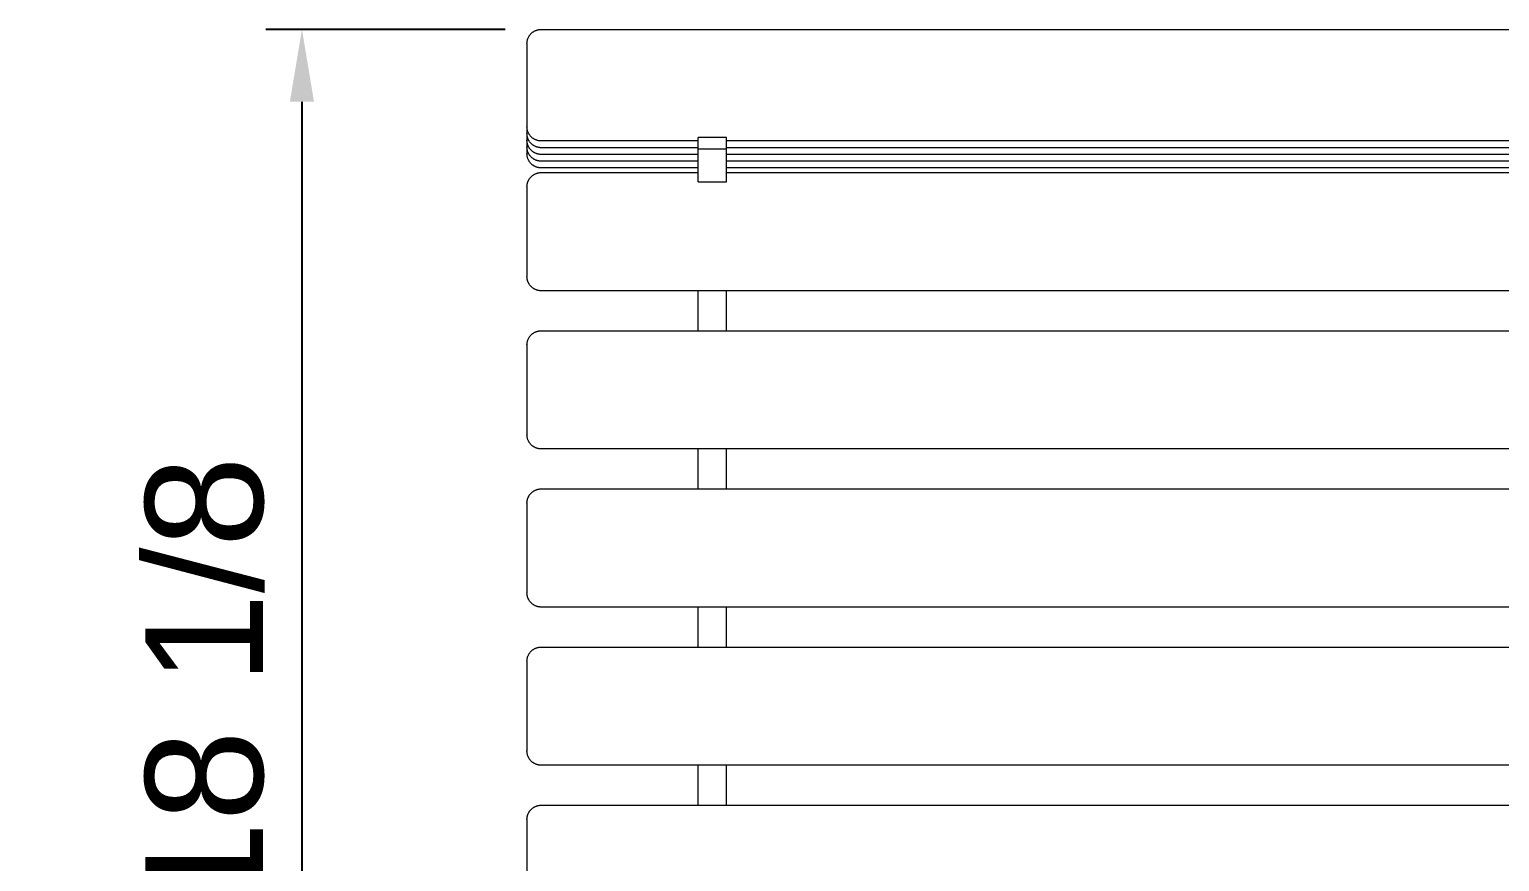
# Model space of a CAD drawing. Header units: inches. Extents: x 1 to 179, y 2 to 121.
# Drawn here: x 4.77 to 25.07, y 110 to 121.5 of the extents above; entities that cross this region are included whole.
import ezdxf

# ---------------------------------------------------------------- set-up
doc = ezdxf.new("R2010")
doc.units = ezdxf.units.IN
doc.layers.add('ZANO_R', color=7, linetype='Continuous', lineweight=0)
doc.layers.add('ZANO_W', color=1, linetype='Continuous', lineweight=0)
doc.styles.get("Standard").update_dxf_attribs({"font": 'arial.ttf'})
doc.dimstyles.new('amerykanie', dxfattribs={"dimtxt": 50, "dimasz": 50, "dimexe": 0.5, "dimexo": 0.5, "dimgap": 1, "dimtad": 1, "dimdec": 0, "dimzin": 0, "dimlunit": 5, "dimtxsty": 'Standard', "dimcen": 0.09, "dimclrd": 1, "dimclre": 1, "dimclrt": 1, "dimazin": 0, "dimtfac": 1, "dimtdec": 0, "dimtmove": 0, "dimatfit": 3, "dimfxl": 1, "dimtzin": 0, "dimarcsym": 1})

# ---------------------------------------------------------------- blocks, each defined once
blk = doc.blocks.new('*D402')
at = {"layer": 'ZANO_W', "color": 1, "lineweight": -2}
for p, q in [((11.336, 121.497), (8.031, 121.497)), ((8.531, 120.497), (8.531, 104.397)), ((11.336, 103.397), (8.031, 103.397))]:
    blk.add_line(p, q, dxfattribs=at)
at = {"layer": 'ZANO_W', "color": 1}
for points in [[(8.698, 120.497), (8.364, 120.497), (8.531, 121.497)], [(8.364, 104.397), (8.698, 104.397), (8.531, 103.397)]]:
    blk.add_solid(points, dxfattribs=at)
at = {"layer": 'ZANO_W', "color": 1, "insert": (7.191, 112.447), "char_height": 1.625, "attachment_point": 5, "rotation": 90}
blk.add_mtext('18 1/8', dxfattribs=at)

msp = doc.modelspace()

# ---------------------------------------------------------------- linework, layer by layer
at = {"layer": 'ZANO_R'}
for p, q in [((11.66737, 121.40277), (11.67096, 121.40845)), ((11.67096, 121.40845), (11.67474, 121.41401)), ((11.67474, 121.41401), (11.67871, 121.41943)), ((11.67871, 121.41943), (11.68287, 121.42472)), ((11.68287, 121.42472), (11.6872, 121.42986)), ((11.6872, 121.42986), (11.6917, 121.43485)), ((11.6917, 121.43485), (11.69637, 121.43968)), ((11.69637, 121.43968), (11.7012, 121.44435)), ((11.7012, 121.44435), (11.70619, 121.44885)), ((11.70619, 121.44885), (11.71133, 121.45319)), ((11.71133, 121.45319), (11.71662, 121.45734)), ((11.71662, 121.45734), (11.72204, 121.46131)), ((11.72204, 121.46131), (11.7276, 121.46509)), ((11.7276, 121.46509), (11.73328, 121.46868)), ((11.73328, 121.46868), (11.73909, 121.47207)), ((11.73909, 121.47207), (11.745, 121.47527)), ((11.745, 121.47527), (11.75102, 121.47826)), ((11.75102, 121.47826), (11.75714, 121.48104)), ((11.75714, 121.48104), (11.76335, 121.48361)), ((11.76335, 121.48361), (11.76964, 121.48597)), ((11.76964, 121.48597), (11.77601, 121.48811)), ((11.77601, 121.48811), (11.78245, 121.49004)), ((11.78245, 121.49004), (11.78896, 121.49174)), ((11.78896, 121.49174), (11.79551, 121.49322)), ((11.79551, 121.49322), (11.80212, 121.49447)), ((11.80212, 121.49447), (11.80876, 121.4955)), ((11.80876, 121.4955), (11.81543, 121.4963)), ((11.81543, 121.4963), (11.82213, 121.49688)), ((11.82213, 121.49688), (11.82884, 121.49722)), ((11.82884, 121.49722), (11.83556, 121.49734)), ((11.83556, 121.49734), (82.30796, 121.49734)), ((11.63871, 121.30049), (11.63883, 121.30721)), ((11.63871, 121.30049), (11.63871, 120.19911)), ((11.63883, 121.30721), (11.63917, 121.31392)), ((11.63917, 121.31392), (11.63975, 121.32062)), ((11.63975, 121.32062), (11.64055, 121.32729)), ((11.64055, 121.32729), (11.64158, 121.33393)), ((11.64158, 121.33393), (11.64283, 121.34054)), ((11.64283, 121.34054), (11.64431, 121.34709)), ((11.64431, 121.34709), (11.64601, 121.3536)), ((11.64601, 121.3536), (11.64794, 121.36004)), ((11.64794, 121.36004), (11.65008, 121.36641)), ((11.65008, 121.36641), (11.65244, 121.3727)), ((11.65244, 121.3727), (11.65501, 121.37891)), ((11.65501, 121.37891), (11.65779, 121.38503)), ((11.65779, 121.38503), (11.66078, 121.39105)), ((11.66078, 121.39105), (11.66398, 121.39696)), ((11.66398, 121.39696), (11.66737, 121.40277)), ((11.63871, 120.19911), (11.63871, 120.15256)), ((11.63883, 120.14584), (11.63871, 120.15256)), ((11.63871, 120.14791), (11.63871, 120.10601)), ((11.63871, 120.10601), (11.63871, 120.05946)), ((11.63883, 120.05274), (11.63871, 120.05946)), ((11.63871, 120.05481), (11.63871, 120.01291)), ((11.63871, 120.01291), (11.63871, 119.96636)), ((11.63917, 120.13912), (11.63883, 120.14584)), ((11.63917, 120.04602), (11.63883, 120.05274)), ((11.63975, 120.13243), (11.63917, 120.13912)), ((11.63975, 120.03933), (11.63917, 120.04602)), ((11.64055, 120.12575), (11.63975, 120.13243)), ((11.64055, 120.03265), (11.63975, 120.03933)), ((11.64158, 120.11911), (11.64055, 120.12575)), ((11.64158, 120.02601), (11.64055, 120.03265)), ((11.64283, 120.11251), (11.64158, 120.11911)), ((11.64283, 120.01941), (11.64158, 120.02601)), ((11.64431, 120.10595), (11.64283, 120.11251)), ((11.64431, 120.01285), (11.64283, 120.01941)), ((11.64601, 120.09945), (11.64431, 120.10595)), ((11.64601, 120.00635), (11.64431, 120.01285)), ((11.64794, 120.09301), (11.64601, 120.09945)), ((11.64794, 119.99991), (11.64601, 120.00635)), ((11.65008, 120.08664), (11.64794, 120.09301)), ((11.65008, 119.99354), (11.64794, 119.99991)), ((11.65244, 120.08034), (11.65008, 120.08664)), ((11.65244, 119.98724), (11.65008, 119.99354)), ((11.65501, 120.07413), (11.65244, 120.08034)), ((11.65501, 119.98103), (11.65244, 119.98724)), ((11.65779, 120.06801), (11.65501, 120.07413)), ((11.66078, 120.06199), (11.65779, 120.06801)), ((11.66398, 120.05608), (11.66078, 120.06199)), ((11.66737, 120.05028), (11.66398, 120.05608)), ((11.67096, 120.0446), (11.66737, 120.05028)), ((11.67474, 120.03904), (11.67096, 120.0446)), ((11.67871, 120.03361), (11.67474, 120.03904)), ((11.68287, 120.02833), (11.67871, 120.03361)), ((11.6872, 120.02319), (11.68287, 120.02833)), ((11.6917, 120.0182), (11.6872, 120.02319)), ((11.69637, 120.01336), (11.6917, 120.0182)), ((11.7012, 120.00869), (11.69637, 120.01336)), ((11.70619, 120.00419), (11.7012, 120.00869)), ((11.71133, 119.99986), (11.70619, 120.00419)), ((11.71662, 119.99571), (11.71133, 119.99986)), ((11.72204, 119.99174), (11.71662, 119.99571)), ((11.7276, 119.98796), (11.72204, 119.99174)), ((11.73328, 119.98437), (11.7276, 119.98796)), ((14.00092, 119.84506), (14.00092, 120.0024)), ((14.39462, 120.0024), (14.00092, 120.0024)), ((14.39462, 119.84506), (14.39462, 120.0024)), ((11.63883, 119.95964), (11.63871, 119.96636)), ((11.63871, 119.96171), (11.63871, 119.91981)), ((11.63871, 119.91981), (11.63871, 119.87326)), ((11.63883, 119.86654), (11.63871, 119.87326)), ((11.63871, 119.86861), (11.63871, 119.82671)), ((11.63871, 119.82671), (11.63871, 119.78016)), ((11.63917, 119.95292), (11.63883, 119.95964)), ((11.63917, 119.85983), (11.63883, 119.86654)), ((11.63975, 119.94623), (11.63917, 119.95292)), ((11.63975, 119.85313), (11.63917, 119.85983)), ((11.64055, 119.93955), (11.63975, 119.94623)), ((11.64055, 119.84645), (11.63975, 119.85313)), ((11.64158, 119.93291), (11.64055, 119.93955)), ((11.64158, 119.83981), (11.64055, 119.84645)), ((11.64283, 119.92631), (11.64158, 119.93291)), ((11.64283, 119.83321), (11.64158, 119.83981)), ((11.64431, 119.91975), (11.64283, 119.92631)), ((11.64431, 119.82665), (11.64283, 119.83321)), ((11.64601, 119.91325), (11.64431, 119.91975)), ((11.64601, 119.82015), (11.64431, 119.82665)), ((11.64794, 119.90681), (11.64601, 119.91325)), ((11.64794, 119.81371), (11.64601, 119.82015)), ((11.65008, 119.90044), (11.64794, 119.90681)), ((11.65008, 119.80734), (11.64794, 119.81371)), ((11.65244, 119.89414), (11.65008, 119.90044)), ((11.65244, 119.80104), (11.65008, 119.80734)), ((11.65501, 119.88793), (11.65244, 119.89414)), ((11.65501, 119.79483), (11.65244, 119.80104)), ((11.65779, 119.97491), (11.65501, 119.98103)), ((11.65779, 119.88181), (11.65501, 119.88793)), ((11.65779, 119.78871), (11.65501, 119.79483)), ((11.66078, 119.96889), (11.65779, 119.97491)), ((11.66078, 119.87579), (11.65779, 119.88181)), ((11.66078, 119.78269), (11.65779, 119.78871)), ((11.66398, 119.96298), (11.66078, 119.96889)), ((11.66398, 119.86988), (11.66078, 119.87579)), ((11.66737, 119.95718), (11.66398, 119.96298)), ((11.66737, 119.86408), (11.66398, 119.86988)), ((11.67096, 119.9515), (11.66737, 119.95718)), ((11.67096, 119.8584), (11.66737, 119.86408)), ((11.67474, 119.94594), (11.67096, 119.9515)), ((11.67474, 119.85284), (11.67096, 119.8584)), ((11.67871, 119.94051), (11.67474, 119.94594)), ((11.67871, 119.84741), (11.67474, 119.85284)), ((11.68287, 119.93523), (11.67871, 119.94051)), ((11.68287, 119.84213), (11.67871, 119.84741)), ((11.6872, 119.93009), (11.68287, 119.93523)), ((11.6872, 119.83699), (11.68287, 119.84213)), ((11.6917, 119.9251), (11.6872, 119.93009)), ((11.6917, 119.832), (11.6872, 119.83699)), ((11.69637, 119.92026), (11.6917, 119.9251)), ((11.69637, 119.82716), (11.6917, 119.832)), ((11.7012, 119.91559), (11.69637, 119.92026)), ((11.7012, 119.82249), (11.69637, 119.82716)), ((11.70619, 119.91109), (11.7012, 119.91559)), ((11.70619, 119.81799), (11.7012, 119.82249)), ((11.71133, 119.90676), (11.70619, 119.91109)), ((11.71133, 119.81366), (11.70619, 119.81799)), ((11.71662, 119.90261), (11.71133, 119.90676)), ((11.71662, 119.80951), (11.71133, 119.81366)), ((11.72204, 119.89864), (11.71662, 119.90261)), ((11.72204, 119.80554), (11.71662, 119.80951)), ((11.7276, 119.89486), (11.72204, 119.89864)), ((11.7276, 119.80176), (11.72204, 119.80554)), ((11.73328, 119.89127), (11.7276, 119.89486)), ((11.73328, 119.79817), (11.7276, 119.80176)), ((11.73909, 119.98097), (11.73328, 119.98437)), ((11.73909, 119.88787), (11.73328, 119.89127)), ((11.73909, 119.79477), (11.73328, 119.79817)), ((11.745, 119.97778), (11.73909, 119.98097)), ((11.745, 119.88468), (11.73909, 119.88787)), ((11.745, 119.79158), (11.73909, 119.79477)), ((11.75102, 119.97479), (11.745, 119.97778)), ((11.75102, 119.88169), (11.745, 119.88468)), ((11.75102, 119.78859), (11.745, 119.79158)), ((11.75714, 119.972), (11.75102, 119.97479)), ((11.75714, 119.87891), (11.75102, 119.88169)), ((11.75714, 119.78581), (11.75102, 119.78859)), ((11.76335, 119.96943), (11.75714, 119.972)), ((11.76335, 119.87633), (11.75714, 119.87891)), ((11.76335, 119.78323), (11.75714, 119.78581)), ((11.76964, 119.96707), (11.76335, 119.96943)), ((11.76964, 119.87397), (11.76335, 119.87633)), ((11.76964, 119.78087), (11.76335, 119.78323)), ((11.77601, 119.96493), (11.76964, 119.96707)), ((11.77601, 119.87183), (11.76964, 119.87397)), ((11.78245, 119.96301), (11.77601, 119.96493)), ((11.78245, 119.86991), (11.77601, 119.87183)), ((11.78896, 119.9613), (11.78245, 119.96301)), ((11.78896, 119.86821), (11.78245, 119.86991)), ((11.79551, 119.95983), (11.78896, 119.9613)), ((11.79551, 119.86673), (11.78896, 119.86821)), ((11.80212, 119.95857), (11.79551, 119.95983)), ((11.80212, 119.86547), (11.79551, 119.86673)), ((11.80876, 119.95754), (11.80212, 119.95857)), ((11.80876, 119.86444), (11.80212, 119.86547)), ((11.81543, 119.95674), (11.80876, 119.95754)), ((11.81543, 119.86364), (11.80876, 119.86444)), ((11.82213, 119.95617), (11.81543, 119.95674)), ((11.82213, 119.86307), (11.81543, 119.86364)), ((11.82884, 119.95582), (11.82213, 119.95617)), ((11.82884, 119.86272), (11.82213, 119.86307)), ((11.83556, 119.95571), (11.82884, 119.95582)), ((11.83556, 119.86261), (11.82884, 119.86272)), ((14.00092, 119.95571), (11.83556, 119.95571)), ((14.00092, 119.86261), (11.83556, 119.86261)), ((14.00092, 119.84506), (14.39462, 119.84506)), ((14.00092, 119.38961), (14.00092, 119.84506)), ((46.87491, 119.95571), (14.39462, 119.95571)), ((46.87491, 119.86261), (14.39462, 119.86261)), ((14.39462, 119.38961), (14.39462, 119.84506)), ((11.63883, 119.77344), (11.63871, 119.78016)), ((11.63917, 119.76673), (11.63883, 119.77344)), ((11.63975, 119.76003), (11.63917, 119.76673)), ((11.64055, 119.75335), (11.63975, 119.76003)), ((11.64158, 119.74671), (11.64055, 119.75335)), ((11.64283, 119.74011), (11.64158, 119.74671)), ((11.64431, 119.73355), (11.64283, 119.74011)), ((11.64601, 119.72705), (11.64431, 119.73355)), ((11.64794, 119.72061), (11.64601, 119.72705)), ((11.65008, 119.71424), (11.64794, 119.72061)), ((11.65244, 119.70794), (11.65008, 119.71424)), ((11.65501, 119.70173), (11.65244, 119.70794)), ((11.65779, 119.69561), (11.65501, 119.70173)), ((11.66078, 119.68959), (11.65779, 119.69561)), ((11.66398, 119.77678), (11.66078, 119.78269)), ((11.66398, 119.68368), (11.66078, 119.68959)), ((11.66737, 119.77098), (11.66398, 119.77678)), ((11.66737, 119.67788), (11.66398, 119.68368)), ((11.67096, 119.7653), (11.66737, 119.77098)), ((11.67096, 119.6722), (11.66737, 119.67788)), ((11.67474, 119.75974), (11.67096, 119.7653)), ((11.67474, 119.66664), (11.67096, 119.6722)), ((11.67871, 119.75431), (11.67474, 119.75974)), ((11.67871, 119.66121), (11.67474, 119.66664)), ((11.68287, 119.74903), (11.67871, 119.75431)), ((11.68287, 119.65593), (11.67871, 119.66121)), ((11.6872, 119.74389), (11.68287, 119.74903)), ((11.6872, 119.65079), (11.68287, 119.65593)), ((11.6917, 119.7389), (11.6872, 119.74389)), ((11.6917, 119.6458), (11.6872, 119.65079)), ((11.69637, 119.73406), (11.6917, 119.7389)), ((11.69637, 119.64096), (11.6917, 119.6458)), ((11.7012, 119.72939), (11.69637, 119.73406)), ((11.7012, 119.63629), (11.69637, 119.64096)), ((11.70619, 119.72489), (11.7012, 119.72939)), ((11.70619, 119.63179), (11.7012, 119.63629)), ((11.71133, 119.72056), (11.70619, 119.72489)), ((11.71133, 119.62746), (11.70619, 119.63179)), ((11.71662, 119.71641), (11.71133, 119.72056)), ((11.71662, 119.62331), (11.71133, 119.62746)), ((11.72204, 119.71244), (11.71662, 119.71641)), ((11.72204, 119.61934), (11.71662, 119.62331)), ((11.7276, 119.70866), (11.72204, 119.71244)), ((11.7276, 119.61556), (11.72204, 119.61934)), ((11.73328, 119.70507), (11.7276, 119.70866)), ((11.73328, 119.61197), (11.7276, 119.61556)), ((11.73909, 119.70167), (11.73328, 119.70507)), ((11.73909, 119.60857), (11.73328, 119.61197)), ((11.745, 119.69848), (11.73909, 119.70167)), ((11.745, 119.60538), (11.73909, 119.60857)), ((11.75102, 119.69549), (11.745, 119.69848)), ((11.75102, 119.60239), (11.745, 119.60538)), ((11.75714, 119.69271), (11.75102, 119.69549)), ((11.75714, 119.59961), (11.75102, 119.60239)), ((11.76335, 119.69013), (11.75714, 119.69271)), ((11.76335, 119.59703), (11.75714, 119.59961)), ((11.76964, 119.68777), (11.76335, 119.69013)), ((11.76964, 119.59467), (11.76335, 119.59703)), ((11.77601, 119.77873), (11.76964, 119.78087)), ((11.77601, 119.68563), (11.76964, 119.68777)), ((11.77601, 119.59253), (11.76964, 119.59467)), ((11.78245, 119.77681), (11.77601, 119.77873)), ((11.78245, 119.68371), (11.77601, 119.68563)), ((11.78245, 119.59061), (11.77601, 119.59253)), ((11.78896, 119.77511), (11.78245, 119.77681)), ((11.78896, 119.68201), (11.78245, 119.68371)), ((11.78896, 119.58891), (11.78245, 119.59061)), ((11.79551, 119.77363), (11.78896, 119.77511)), ((11.79551, 119.68053), (11.78896, 119.68201)), ((11.79551, 119.58743), (11.78896, 119.58891)), ((11.80212, 119.77237), (11.79551, 119.77363)), ((11.80212, 119.67927), (11.79551, 119.68053)), ((11.80212, 119.58617), (11.79551, 119.58743)), ((11.80876, 119.77134), (11.80212, 119.77237)), ((11.80876, 119.67824), (11.80212, 119.67927)), ((11.80876, 119.58514), (11.80212, 119.58617)), ((11.81543, 119.77054), (11.80876, 119.77134)), ((11.81543, 119.67744), (11.80876, 119.67824)), ((11.81543, 119.58434), (11.80876, 119.58514)), ((11.82213, 119.76997), (11.81543, 119.77054)), ((11.82213, 119.67687), (11.81543, 119.67744)), ((11.82213, 119.58377), (11.81543, 119.58434)), ((11.82884, 119.76962), (11.82213, 119.76997)), ((11.82884, 119.67652), (11.82213, 119.67687)), ((11.82884, 119.58342), (11.82213, 119.58377)), ((11.83556, 119.76951), (11.82884, 119.76962)), ((11.83556, 119.67641), (11.82884, 119.67652)), ((11.83556, 119.58331), (11.82884, 119.58342)), ((14.00092, 119.76951), (11.83556, 119.76951)), ((14.00092, 119.67641), (11.83556, 119.67641)), ((14.00092, 119.58331), (11.83556, 119.58331)), ((46.87491, 119.76951), (14.39462, 119.76951)), ((46.87491, 119.67641), (14.39462, 119.67641)), ((46.87491, 119.58331), (14.39462, 119.58331)), ((11.64601, 119.37528), (11.64794, 119.38173)), ((11.64794, 119.38173), (11.65008, 119.3881)), ((11.65008, 119.3881), (11.65244, 119.39439)), ((11.65244, 119.39439), (11.65501, 119.4006)), ((11.65501, 119.4006), (11.65779, 119.40672)), ((11.65779, 119.40672), (11.66078, 119.41274)), ((11.66078, 119.41274), (11.66398, 119.41865)), ((11.66398, 119.41865), (11.66737, 119.42446)), ((11.66737, 119.42446), (11.67096, 119.43014)), ((11.67096, 119.43014), (11.67474, 119.43569)), ((11.67474, 119.43569), (11.67871, 119.44112)), ((11.67871, 119.44112), (11.68287, 119.44641)), ((11.68287, 119.44641), (11.6872, 119.45155)), ((11.6872, 119.45155), (11.6917, 119.45654)), ((11.6917, 119.45654), (11.69637, 119.46137)), ((11.69637, 119.46137), (11.7012, 119.46604)), ((11.7012, 119.46604), (11.70619, 119.47054)), ((11.70619, 119.47054), (11.71133, 119.47487)), ((11.71133, 119.47487), (11.71662, 119.47903)), ((11.71662, 119.47903), (11.72204, 119.483)), ((11.72204, 119.483), (11.7276, 119.48678)), ((11.7276, 119.48678), (11.73328, 119.49037)), ((11.73328, 119.49037), (11.73909, 119.49376)), ((11.73909, 119.49376), (11.745, 119.49696)), ((11.745, 119.49696), (11.75102, 119.49995)), ((11.75102, 119.49995), (11.75714, 119.50273)), ((11.75714, 119.50273), (11.76335, 119.5053)), ((11.76335, 119.5053), (11.76964, 119.50766)), ((11.76964, 119.50766), (11.77601, 119.5098)), ((11.77601, 119.5098), (11.78245, 119.51173)), ((11.78245, 119.51173), (11.78896, 119.51343)), ((11.78896, 119.51343), (11.79551, 119.51491)), ((11.79551, 119.51491), (11.80212, 119.51616)), ((11.80212, 119.51616), (11.80876, 119.51719)), ((11.80876, 119.51719), (11.81543, 119.51799)), ((11.81543, 119.51799), (11.82213, 119.51857)), ((11.82213, 119.51857), (11.82884, 119.51891)), ((11.82884, 119.51891), (11.83556, 119.51903)), ((11.83556, 119.51903), (14.00092, 119.51903)), ((14.00092, 119.38961), (14.39462, 119.38961)), ((14.39462, 119.51903), (46.87491, 119.51903)), ((11.63871, 119.32218), (11.63883, 119.3289)), ((11.63871, 119.32218), (11.63871, 119.17558)), ((11.63871, 119.17558), (11.63871, 118.08301)), ((11.63883, 119.3289), (11.63917, 119.33561)), ((11.63917, 119.33561), (11.63975, 119.34231)), ((11.63975, 119.34231), (11.64055, 119.34898)), ((11.64055, 119.34898), (11.64158, 119.35562)), ((11.64158, 119.35562), (11.64283, 119.36223)), ((11.64283, 119.36223), (11.64431, 119.36878)), ((11.64431, 119.36878), (11.64601, 119.37528)), ((11.63883, 118.07629), (11.63871, 118.08301)), ((11.63917, 118.06958), (11.63883, 118.07629)), ((11.63975, 118.06288), (11.63917, 118.06958)), ((11.64055, 118.05621), (11.63975, 118.06288)), ((11.64158, 118.04956), (11.64055, 118.05621)), ((11.64283, 118.04296), (11.64158, 118.04956)), ((11.64431, 118.0364), (11.64283, 118.04296)), ((11.64601, 118.0299), (11.64431, 118.0364)), ((11.64794, 118.02346), (11.64601, 118.0299)), ((11.65008, 118.01709), (11.64794, 118.02346)), ((11.65244, 118.01079), (11.65008, 118.01709)), ((11.65501, 118.00458), (11.65244, 118.01079)), ((11.65779, 117.99847), (11.65501, 118.00458)), ((11.66078, 117.99245), (11.65779, 117.99847)), ((11.66398, 117.98653), (11.66078, 117.99245)), ((11.66737, 117.98073), (11.66398, 117.98653)), ((11.67096, 117.97505), (11.66737, 117.98073)), ((11.67474, 117.96949), (11.67096, 117.97505)), ((11.67871, 117.96407), (11.67474, 117.96949)), ((11.68287, 117.95878), (11.67871, 117.96407)), ((11.6872, 117.95364), (11.68287, 117.95878)), ((11.6917, 117.94865), (11.6872, 117.95364)), ((11.69637, 117.94382), (11.6917, 117.94865)), ((11.7012, 117.93915), (11.69637, 117.94382)), ((11.70619, 117.93464), (11.7012, 117.93915)), ((11.71133, 117.93031), (11.70619, 117.93464)), ((11.71662, 117.92616), (11.71133, 117.93031)), ((11.72204, 117.92219), (11.71662, 117.92616)), ((11.7276, 117.91841), (11.72204, 117.92219)), ((11.73328, 117.91482), (11.7276, 117.91841)), ((11.73909, 117.91142), (11.73328, 117.91482)), ((11.745, 117.90823), (11.73909, 117.91142)), ((11.75102, 117.90524), (11.745, 117.90823)), ((11.75714, 117.90246), (11.75102, 117.90524)), ((11.76335, 117.89988), (11.75714, 117.90246)), ((11.76964, 117.89753), (11.76335, 117.89988)), ((11.77601, 117.89538), (11.76964, 117.89753)), ((11.78245, 117.89346), (11.77601, 117.89538)), ((11.78896, 117.89176), (11.78245, 117.89346)), ((11.79551, 117.89028), (11.78896, 117.89176)), ((11.80212, 117.88902), (11.79551, 117.89028)), ((11.80876, 117.88799), (11.80212, 117.88902)), ((11.81543, 117.88719), (11.80876, 117.88799)), ((11.82213, 117.88662), (11.81543, 117.88719)), ((11.82884, 117.88627), (11.82213, 117.88662)), ((11.83556, 117.88616), (11.82884, 117.88627)), ((82.30796, 117.88616), (11.83556, 117.88616)), ((14.00092, 117.33388), (14.00092, 117.88616)), ((14.39462, 117.33388), (14.39462, 117.88616)), ((11.63883, 117.14375), (11.63917, 117.15047)), ((11.63917, 117.15047), (11.63975, 117.15716)), ((11.63975, 117.15716), (11.64055, 117.16384)), ((11.64055, 117.16384), (11.64158, 117.17048)), ((11.64158, 117.17048), (11.64283, 117.17708)), ((11.64283, 117.17708), (11.64431, 117.18364)), ((11.64431, 117.18364), (11.64601, 117.19014)), ((11.64601, 117.19014), (11.64794, 117.19658)), ((11.64794, 117.19658), (11.65008, 117.20295)), ((11.65008, 117.20295), (11.65244, 117.20925)), ((11.65244, 117.20925), (11.65501, 117.21546)), ((11.65501, 117.21546), (11.65779, 117.22158)), ((11.65779, 117.22158), (11.66078, 117.2276)), ((11.66078, 117.2276), (11.66398, 117.23351)), ((11.66398, 117.23351), (11.66737, 117.23931)), ((11.66737, 117.23931), (11.67096, 117.245)), ((11.67096, 117.245), (11.67474, 117.25055)), ((11.67474, 117.25055), (11.67871, 117.25598)), ((11.67871, 117.25598), (11.68287, 117.26126)), ((11.68287, 117.26126), (11.6872, 117.2664)), ((11.6872, 117.2664), (11.6917, 117.27139)), ((11.6917, 117.27139), (11.69637, 117.27623)), ((11.69637, 117.27623), (11.7012, 117.2809)), ((11.7012, 117.2809), (11.70619, 117.2854)), ((11.70619, 117.2854), (11.71133, 117.28973)), ((11.71133, 117.28973), (11.71662, 117.29388)), ((11.71662, 117.29388), (11.72204, 117.29785)), ((11.72204, 117.29785), (11.7276, 117.30164)), ((11.7276, 117.30164), (11.73328, 117.30523)), ((11.73328, 117.30523), (11.73909, 117.30862)), ((11.73909, 117.30862), (11.745, 117.31181)), ((11.745, 117.31181), (11.75102, 117.3148)), ((11.75102, 117.3148), (11.75714, 117.31759)), ((11.75714, 117.31759), (11.76335, 117.32016)), ((11.76335, 117.32016), (11.76964, 117.32252)), ((11.76964, 117.32252), (11.77601, 117.32466)), ((11.77601, 117.32466), (11.78245, 117.32658)), ((11.78245, 117.32658), (11.78896, 117.32829)), ((11.78896, 117.32829), (11.79551, 117.32977)), ((11.79551, 117.32977), (11.80212, 117.33102)), ((11.80212, 117.33102), (11.80876, 117.33205)), ((11.80876, 117.33205), (11.81543, 117.33285)), ((11.81543, 117.33285), (11.82213, 117.33342)), ((11.82213, 117.33342), (11.82884, 117.33377)), ((11.82884, 117.33377), (11.83556, 117.33388)), ((11.83556, 117.33388), (82.30796, 117.33388)), ((11.63871, 117.13703), (11.63883, 117.14375)), ((11.63871, 117.13703), (11.63871, 116.99044)), ((11.63871, 116.99044), (11.63871, 115.89787)), ((11.63883, 115.89115), (11.63871, 115.89787)), ((11.63917, 115.88443), (11.63883, 115.89115)), ((11.63975, 115.87774), (11.63917, 115.88443)), ((11.64055, 115.87106), (11.63975, 115.87774)), ((11.64158, 115.86442), (11.64055, 115.87106)), ((11.64283, 115.85782), (11.64158, 115.86442)), ((11.64431, 115.85126), (11.64283, 115.85782)), ((11.64601, 115.84476), (11.64431, 115.85126)), ((11.64794, 115.83832), (11.64601, 115.84476)), ((11.65008, 115.83195), (11.64794, 115.83832)), ((11.65244, 115.82565), (11.65008, 115.83195)), ((11.65501, 115.81944), (11.65244, 115.82565)), ((11.65779, 115.81332), (11.65501, 115.81944)), ((11.66078, 115.8073), (11.65779, 115.81332)), ((11.66398, 115.80139), (11.66078, 115.8073)), ((11.66737, 115.79559), (11.66398, 115.80139)), ((11.67096, 115.78991), (11.66737, 115.79559)), ((11.67474, 115.78435), (11.67096, 115.78991)), ((11.67871, 115.77892), (11.67474, 115.78435)), ((11.68287, 115.77364), (11.67871, 115.77892)), ((11.6872, 115.7685), (11.68287, 115.77364)), ((11.6917, 115.76351), (11.6872, 115.7685)), ((11.69637, 115.75867), (11.6917, 115.76351)), ((11.7012, 115.754), (11.69637, 115.75867)), ((11.70619, 115.7495), (11.7012, 115.754)), ((11.71133, 115.74517), (11.70619, 115.7495)), ((11.71662, 115.74102), (11.71133, 115.74517)), ((11.72204, 115.73705), (11.71662, 115.74102)), ((11.7276, 115.73327), (11.72204, 115.73705)), ((11.73328, 115.72968), (11.7276, 115.73327)), ((11.73909, 115.72628), (11.73328, 115.72968)), ((11.745, 115.72309), (11.73909, 115.72628)), ((11.75102, 115.7201), (11.745, 115.72309)), ((11.75714, 115.71732), (11.75102, 115.7201)), ((11.76335, 115.71474), (11.75714, 115.71732)), ((11.76964, 115.71238), (11.76335, 115.71474)), ((11.77601, 115.71024), (11.76964, 115.71238)), ((11.78245, 115.70832), (11.77601, 115.71024)), ((11.78896, 115.70662), (11.78245, 115.70832)), ((11.79551, 115.70514), (11.78896, 115.70662)), ((11.80212, 115.70388), (11.79551, 115.70514)), ((11.80876, 115.70285), (11.80212, 115.70388)), ((11.81543, 115.70205), (11.80876, 115.70285)), ((11.82213, 115.70148), (11.81543, 115.70205)), ((11.82884, 115.70113), (11.82213, 115.70148)), ((11.83556, 115.70102), (11.82884, 115.70113)), ((82.30796, 115.70102), (11.83556, 115.70102)), ((14.00092, 115.14874), (14.00092, 115.70102)), ((14.39462, 115.14874), (14.39462, 115.70102)), ((11.72204, 115.11271), (11.7276, 115.11649)), ((11.7276, 115.11649), (11.73328, 115.12008)), ((11.73328, 115.12008), (11.73909, 115.12348)), ((11.73909, 115.12348), (11.745, 115.12667)), ((11.745, 115.12667), (11.75102, 115.12966)), ((11.75102, 115.12966), (11.75714, 115.13244)), ((11.75714, 115.13244), (11.76335, 115.13502)), ((11.76335, 115.13502), (11.76964, 115.13738)), ((11.76964, 115.13738), (11.77601, 115.13952)), ((11.77601, 115.13952), (11.78245, 115.14144)), ((11.78245, 115.14144), (11.78896, 115.14314)), ((11.78896, 115.14314), (11.79551, 115.14462)), ((11.79551, 115.14462), (11.80212, 115.14588)), ((11.80212, 115.14588), (11.80876, 115.14691)), ((11.80876, 115.14691), (11.81543, 115.14771)), ((11.81543, 115.14771), (11.82213, 115.14828)), ((11.82213, 115.14828), (11.82884, 115.14863)), ((11.82884, 115.14863), (11.83556, 115.14874)), ((11.83556, 115.14874), (82.30796, 115.14874)), ((11.63871, 114.95189), (11.63883, 114.95861)), ((11.63871, 114.95189), (11.63871, 114.8053)), ((11.63883, 114.95861), (11.63917, 114.96533)), ((11.63917, 114.96533), (11.63975, 114.97202)), ((11.63975, 114.97202), (11.64055, 114.9787)), ((11.64055, 114.9787), (11.64158, 114.98534)), ((11.64158, 114.98534), (11.64283, 114.99194)), ((11.64283, 114.99194), (11.64431, 114.9985)), ((11.64431, 114.9985), (11.64601, 115.005)), ((11.64601, 115.005), (11.64794, 115.01144)), ((11.64794, 115.01144), (11.65008, 115.01781)), ((11.65008, 115.01781), (11.65244, 115.02411)), ((11.65244, 115.02411), (11.65501, 115.03032)), ((11.65501, 115.03032), (11.65779, 115.03644)), ((11.65779, 115.03644), (11.66078, 115.04246)), ((11.66078, 115.04246), (11.66398, 115.04837)), ((11.66398, 115.04837), (11.66737, 115.05417)), ((11.66737, 115.05417), (11.67096, 115.05985)), ((11.67096, 115.05985), (11.67474, 115.06541)), ((11.67474, 115.06541), (11.67871, 115.07084)), ((11.67871, 115.07084), (11.68287, 115.07612)), ((11.68287, 115.07612), (11.6872, 115.08126)), ((11.6872, 115.08126), (11.6917, 115.08625)), ((11.6917, 115.08625), (11.69637, 115.09109)), ((11.69637, 115.09109), (11.7012, 115.09576)), ((11.7012, 115.09576), (11.70619, 115.10026)), ((11.70619, 115.10026), (11.71133, 115.10459)), ((11.71133, 115.10459), (11.71662, 115.10874)), ((11.71662, 115.10874), (11.72204, 115.11271)), ((11.63871, 114.8053), (11.63871, 113.71273)), ((11.63883, 113.70601), (11.63871, 113.71273)), ((11.63917, 113.69929), (11.63883, 113.70601)), ((11.63975, 113.6926), (11.63917, 113.69929)), ((11.64055, 113.68592), (11.63975, 113.6926)), ((11.64158, 113.67928), (11.64055, 113.68592)), ((11.64283, 113.67268), (11.64158, 113.67928)), ((11.64431, 113.66612), (11.64283, 113.67268)), ((11.64601, 113.65962), (11.64431, 113.66612)), ((11.64794, 113.65318), (11.64601, 113.65962)), ((11.65008, 113.64681), (11.64794, 113.65318)), ((11.65244, 113.64051), (11.65008, 113.64681)), ((11.65501, 113.6343), (11.65244, 113.64051)), ((11.65779, 113.62818), (11.65501, 113.6343)), ((11.66078, 113.62216), (11.65779, 113.62818)), ((11.66398, 113.61625), (11.66078, 113.62216)), ((11.66737, 113.61045), (11.66398, 113.61625)), ((11.67096, 113.60476), (11.66737, 113.61045)), ((11.67474, 113.59921), (11.67096, 113.60476)), ((11.67871, 113.59378), (11.67474, 113.59921)), ((11.68287, 113.5885), (11.67871, 113.59378)), ((11.6872, 113.58336), (11.68287, 113.5885)), ((11.6917, 113.57837), (11.6872, 113.58336)), ((11.69637, 113.57353), (11.6917, 113.57837)), ((11.7012, 113.56886), (11.69637, 113.57353)), ((11.70619, 113.56436), (11.7012, 113.56886)), ((11.71133, 113.56003), (11.70619, 113.56436)), ((11.71662, 113.55588), (11.71133, 113.56003)), ((11.72204, 113.55191), (11.71662, 113.55588)), ((11.7276, 113.54812), (11.72204, 113.55191)), ((11.73328, 113.54453), (11.7276, 113.54812)), ((11.73909, 113.54114), (11.73328, 113.54453)), ((11.745, 113.53795), (11.73909, 113.54114)), ((11.75102, 113.53496), (11.745, 113.53795)), ((11.75714, 113.53217), (11.75102, 113.53496)), ((11.76335, 113.5296), (11.75714, 113.53217)), ((11.76964, 113.52724), (11.76335, 113.5296)), ((11.77601, 113.5251), (11.76964, 113.52724)), ((11.78245, 113.52318), (11.77601, 113.5251)), ((11.78896, 113.52147), (11.78245, 113.52318)), ((11.79551, 113.51999), (11.78896, 113.52147)), ((11.80212, 113.51874), (11.79551, 113.51999)), ((11.80876, 113.51771), (11.80212, 113.51874)), ((11.81543, 113.51691), (11.80876, 113.51771)), ((11.82213, 113.51634), (11.81543, 113.51691)), ((11.82884, 113.51599), (11.82213, 113.51634)), ((11.83556, 113.51588), (11.82884, 113.51599)), ((82.30796, 113.51588), (11.83556, 113.51588)), ((14.00092, 112.9636), (14.00092, 113.51588)), ((14.39462, 112.9636), (14.39462, 113.51588)), ((11.67474, 112.88027), (11.67871, 112.88569)), ((11.67871, 112.88569), (11.68287, 112.89098)), ((11.68287, 112.89098), (11.6872, 112.89612)), ((11.6872, 112.89612), (11.6917, 112.90111)), ((11.6917, 112.90111), (11.69637, 112.90594)), ((11.69637, 112.90594), (11.7012, 112.91062)), ((11.7012, 112.91062), (11.70619, 112.91512)), ((11.70619, 112.91512), (11.71133, 112.91945)), ((11.71133, 112.91945), (11.71662, 112.9236)), ((11.71662, 112.9236), (11.72204, 112.92757)), ((11.72204, 112.92757), (11.7276, 112.93135)), ((11.7276, 112.93135), (11.73328, 112.93494)), ((11.73328, 112.93494), (11.73909, 112.93834)), ((11.73909, 112.93834), (11.745, 112.94153)), ((11.745, 112.94153), (11.75102, 112.94452)), ((11.75102, 112.94452), (11.75714, 112.9473)), ((11.75714, 112.9473), (11.76335, 112.94988)), ((11.76335, 112.94988), (11.76964, 112.95223)), ((11.76964, 112.95223), (11.77601, 112.95438)), ((11.77601, 112.95438), (11.78245, 112.9563)), ((11.78245, 112.9563), (11.78896, 112.958)), ((11.78896, 112.958), (11.79551, 112.95948)), ((11.79551, 112.95948), (11.80212, 112.96074)), ((11.80212, 112.96074), (11.80876, 112.96177)), ((11.80876, 112.96177), (11.81543, 112.96257)), ((11.81543, 112.96257), (11.82213, 112.96314)), ((11.82213, 112.96314), (11.82884, 112.96349)), ((11.82884, 112.96349), (11.83556, 112.9636)), ((11.83556, 112.9636), (82.30796, 112.9636)), ((11.63871, 112.76675), (11.63883, 112.77347)), ((11.63871, 112.76675), (11.63871, 112.62016)), ((11.63883, 112.77347), (11.63917, 112.78018)), ((11.63917, 112.78018), (11.63975, 112.78688)), ((11.63975, 112.78688), (11.64055, 112.79355)), ((11.64055, 112.79355), (11.64158, 112.8002)), ((11.64158, 112.8002), (11.64283, 112.8068)), ((11.64283, 112.8068), (11.64431, 112.81336)), ((11.64431, 112.81336), (11.64601, 112.81986)), ((11.64601, 112.81986), (11.64794, 112.8263)), ((11.64794, 112.8263), (11.65008, 112.83267)), ((11.65008, 112.83267), (11.65244, 112.83897)), ((11.65244, 112.83897), (11.65501, 112.84518)), ((11.65501, 112.84518), (11.65779, 112.85129)), ((11.65779, 112.85129), (11.66078, 112.85731)), ((11.66078, 112.85731), (11.66398, 112.86323)), ((11.66398, 112.86323), (11.66737, 112.86903)), ((11.66737, 112.86903), (11.67096, 112.87471)), ((11.67096, 112.87471), (11.67474, 112.88027)), ((11.63871, 112.62016), (11.63871, 111.52758)), ((11.63883, 111.52086), (11.63871, 111.52758)), ((11.63917, 111.51415), (11.63883, 111.52086)), ((11.63975, 111.50745), (11.63917, 111.51415)), ((11.64055, 111.50078), (11.63975, 111.50745)), ((11.64158, 111.49414), (11.64055, 111.50078)), ((11.64283, 111.48753), (11.64158, 111.49414)), ((11.64431, 111.48098), (11.64283, 111.48753)), ((11.64601, 111.47448), (11.64431, 111.48098)), ((11.64794, 111.46803), (11.64601, 111.47448)), ((11.65008, 111.46166), (11.64794, 111.46803)), ((11.65244, 111.45537), (11.65008, 111.46166)), ((11.65501, 111.44916), (11.65244, 111.45537)), ((11.65779, 111.44304), (11.65501, 111.44916)), ((11.66078, 111.43702), (11.65779, 111.44304)), ((11.66398, 111.43111), (11.66078, 111.43702)), ((11.66737, 111.4253), (11.66398, 111.43111)), ((11.67096, 111.41962), (11.66737, 111.4253)), ((11.67474, 111.41407), (11.67096, 111.41962)), ((11.67871, 111.40864), (11.67474, 111.41407)), ((11.68287, 111.40336), (11.67871, 111.40864)), ((11.6872, 111.39821), (11.68287, 111.40336)), ((11.6917, 111.39322), (11.6872, 111.39821)), ((11.69637, 111.38839), (11.6917, 111.39322)), ((11.7012, 111.38372), (11.69637, 111.38839)), ((11.70619, 111.37922), (11.7012, 111.38372)), ((11.71133, 111.37489), (11.70619, 111.37922)), ((11.71662, 111.37073), (11.71133, 111.37489)), ((11.72204, 111.36676), (11.71662, 111.37073)), ((11.7276, 111.36298), (11.72204, 111.36676)), ((11.73328, 111.35939), (11.7276, 111.36298)), ((11.73909, 111.356), (11.73328, 111.35939)), ((11.745, 111.3528), (11.73909, 111.356)), ((11.75102, 111.34981), (11.745, 111.3528)), ((11.75714, 111.34703), (11.75102, 111.34981)), ((11.76335, 111.34446), (11.75714, 111.34703)), ((11.76964, 111.3421), (11.76335, 111.34446)), ((11.77601, 111.33996), (11.76964, 111.3421)), ((11.78245, 111.33803), (11.77601, 111.33996)), ((11.78896, 111.33633), (11.78245, 111.33803)), ((11.79551, 111.33485), (11.78896, 111.33633)), ((11.80212, 111.3336), (11.79551, 111.33485)), ((11.80876, 111.33257), (11.80212, 111.3336)), ((11.81543, 111.33177), (11.80876, 111.33257)), ((11.82213, 111.33119), (11.81543, 111.33177)), ((11.82884, 111.33085), (11.82213, 111.33119)), ((11.83556, 111.33073), (11.82884, 111.33085)), ((82.30796, 111.33073), (11.83556, 111.33073)), ((14.00092, 110.77846), (14.00092, 111.33073)), ((14.39462, 110.77846), (14.39462, 111.33073)), ((11.64794, 110.64116), (11.65008, 110.64753)), ((11.65008, 110.64753), (11.65244, 110.65382)), ((11.65244, 110.65382), (11.65501, 110.66003)), ((11.65501, 110.66003), (11.65779, 110.66615)), ((11.65779, 110.66615), (11.66078, 110.67217)), ((11.66078, 110.67217), (11.66398, 110.67809)), ((11.66398, 110.67809), (11.66737, 110.68389)), ((11.66737, 110.68389), (11.67096, 110.68957)), ((11.67096, 110.68957), (11.67474, 110.69513)), ((11.67474, 110.69513), (11.67871, 110.70055)), ((11.67871, 110.70055), (11.68287, 110.70584)), ((11.68287, 110.70584), (11.6872, 110.71098)), ((11.6872, 110.71098), (11.6917, 110.71597)), ((11.6917, 110.71597), (11.69637, 110.7208)), ((11.69637, 110.7208), (11.7012, 110.72547)), ((11.7012, 110.72547), (11.70619, 110.72998)), ((11.70619, 110.72998), (11.71133, 110.73431)), ((11.71133, 110.73431), (11.71662, 110.73846)), ((11.71662, 110.73846), (11.72204, 110.74243)), ((11.72204, 110.74243), (11.7276, 110.74621)), ((11.7276, 110.74621), (11.73328, 110.7498)), ((11.73328, 110.7498), (11.73909, 110.75319)), ((11.73909, 110.75319), (11.745, 110.75639)), ((11.745, 110.75639), (11.75102, 110.75938)), ((11.75102, 110.75938), (11.75714, 110.76216)), ((11.75714, 110.76216), (11.76335, 110.76473)), ((11.76335, 110.76473), (11.76964, 110.76709)), ((11.76964, 110.76709), (11.77601, 110.76923)), ((11.77601, 110.76923), (11.78245, 110.77116)), ((11.78245, 110.77116), (11.78896, 110.77286)), ((11.78896, 110.77286), (11.79551, 110.77434)), ((11.79551, 110.77434), (11.80212, 110.7756)), ((11.80212, 110.7756), (11.80876, 110.77662)), ((11.80876, 110.77662), (11.81543, 110.77743)), ((11.81543, 110.77743), (11.82213, 110.778)), ((11.82213, 110.778), (11.82884, 110.77834)), ((11.82884, 110.77834), (11.83556, 110.77846)), ((11.83556, 110.77846), (82.30796, 110.77846)), ((11.63871, 110.58161), (11.63883, 110.58833)), ((11.63871, 110.58161), (11.63871, 110.43501)), ((11.63883, 110.58833), (11.63917, 110.59504)), ((11.63917, 110.59504), (11.63975, 110.60174)), ((11.63975, 110.60174), (11.64055, 110.60841)), ((11.64055, 110.60841), (11.64158, 110.61505)), ((11.64158, 110.61505), (11.64283, 110.62166)), ((11.64283, 110.62166), (11.64431, 110.62822)), ((11.64431, 110.62822), (11.64601, 110.63472)), ((11.64601, 110.63472), (11.64794, 110.64116)), ((11.63871, 110.43501), (11.63871, 109.34244))]:
    msp.add_line(p, q, dxfattribs=at)

# ---------------------------------------------------------------- dimensions: what is measured, and where the dimension line sits
at = {"layer": 'ZANO_W'}
dim = msp.add_linear_dim(base=(8.53089, 103.39671), p1=(11.83556, 121.49734), p2=(11.83556, 103.39671), angle=90, dimstyle='amerykanie', override={"dimtxt": 1.625, "dimasz": 1, "dimgap": 0.5, "dimdec": 4, "dimaunit": 1, "dimadec": 1, "dimtdec": 4, "dimtmove": 1, "dimfrac": 2}, dxfattribs=at)
dim.commit()
dim.dimension.update_dxf_attribs({"geometry": '*D402', "text_midpoint": (7.19068, 112.44702)})

doc.saveas('drawing.dxf')
